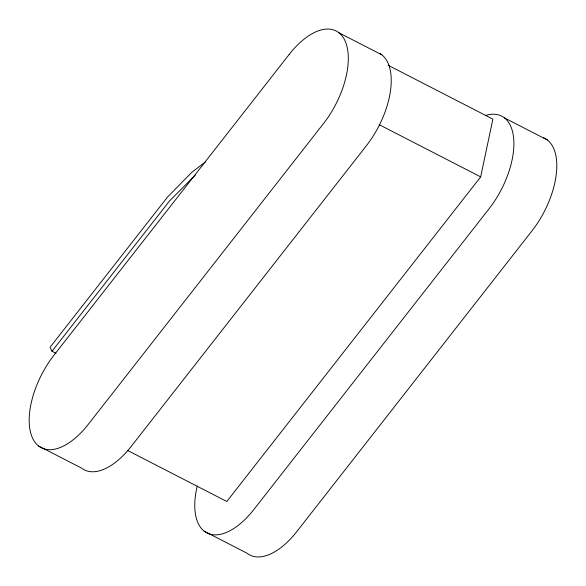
<?xml version="1.0" encoding="UTF-8"?>
<svg xmlns="http://www.w3.org/2000/svg" width="586" height="586" viewBox="0 0 586 586"><rect width="100%" height="100%" fill="white"/><g stroke="black" fill="none" stroke-linecap="round" stroke-linejoin="round"><path stroke-width="0.88" d="M127.704 450.524L226.804 501.491L480.681 176.877L492.87 119.134L388.086 65.236M56.044 353.336L51.993 351.248L169.618 200.852L195.328 175.097M205.708 161.699L191.908 172.247L167.655 196.889L50.03 347.293L51.993 351.248M338.906 32.75L381.83 54.828M504.487 117.918L547.412 139.995M379.142 124.65L480.681 176.877M38.588 446.005L81.513 468.082A65.185 33.182 -62.8 0 0 131.205 446.422L366.455 145.621A65.185 33.182 -62.8 0 0 379.662 53.377M204.17 531.172L247.094 553.25A65.185 33.182 -62.8 0 0 296.787 531.597L532.037 230.789A65.185 33.182 -62.8 0 0 543.683 137.776M197.277 486.014A65.185 33.182 -62.8 0 0 208.14 533.494A65.185 33.182 -62.8 0 0 253.863 509.512L489.112 208.704A65.185 33.182 -62.8 0 0 513.849 141.145A65.185 33.182 -62.8 0 0 485.303 115.545M289.213 54.403L53.963 355.211A65.185 33.182 -62.8 0 0 32.838 438.724A65.185 33.182 -62.8 0 0 88.281 424.345L323.531 123.536A65.185 33.182 -62.8 0 0 344.649 40.024A65.185 33.182 -62.8 0 0 289.213 54.403"/></g></svg>
